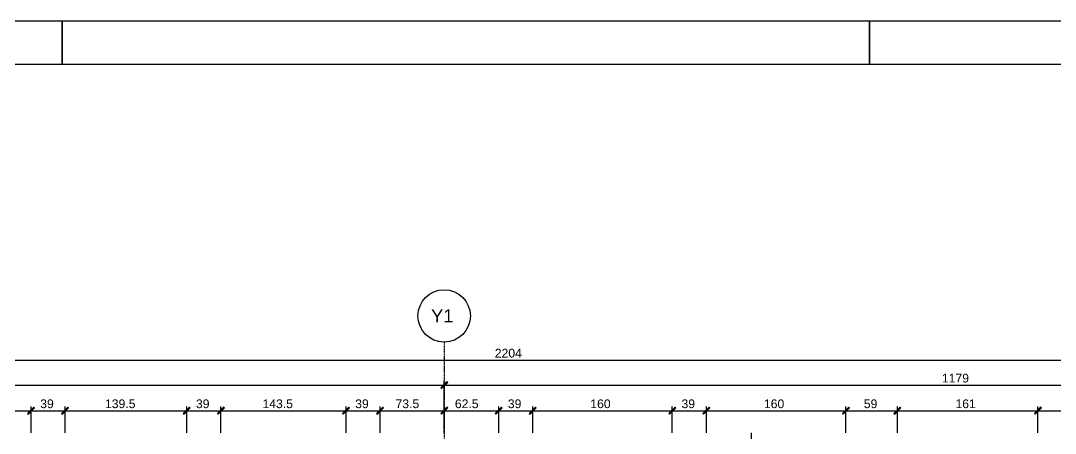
# Model space of a CAD drawing. Extents: x -1789 to 4156, y -3064 to 1391.
# Drawn here: x -516 to 669, y 918 to 1391 of the extents above; entities that cross this region are included whole.
import ezdxf

# ---------------------------------------------------------------- set-up
doc = ezdxf.new("R2010")
doc.units = 0
doc.linetypes.add('ESTILO_TQS_0004', pattern=[1.09, 0.3, -0.15, 0.02, -0.15, 0.02, -0.15, 0.3])
for name, color, linetype in [('1', 1, 'CONTINUOUS'), ('2', 2, 'CONTINUOUS'), ('4', 4, 'CONTINUOUS'), ('7', 7, 'CONTINUOUS')]:
    doc.layers.add(name, color=color, linetype=linetype)
doc.styles.add('TQS_ARIAL', font='arial.ttf')

msp = doc.modelspace()

# ---------------------------------------------------------------- linework, layer by layer
at = {"layer": '1', "linetype": 'Continuous'}
for p, q in [((-1060.9964, 1001.7397), (1153.0036, 1001.7397)), ((-1060.9964, 973.10125), (-25.9964, 973.10125)), ((-35.9964, 973.10125), (1153.0036, 973.10125)), ((-30.9964, 948.6892), (-30.9964, 978.10125)), ((-30.9964, 948.6892), (-30.9964, 978.10125)), ((-504.4964, 918.2804), (-504.4964, 948.6892)), ((-504.4964, 918.2804), (-504.4964, 948.6892)), ((-465.4964, 918.2804), (-465.4964, 948.6892)), ((-465.4964, 918.2804), (-465.4964, 948.6892)), ((-325.9964, 918.2804), (-325.9964, 948.6892)), ((-325.9964, 918.2804), (-325.9964, 948.6892)), ((-286.9964, 918.2804), (-286.9964, 948.6892)), ((-286.9964, 918.2804), (-286.9964, 948.6892)), ((-143.4964, 918.2804), (-143.4964, 948.6892)), ((-143.4964, 918.2804), (-143.4964, 948.6892)), ((-104.4964, 918.2804), (-104.4964, 948.6892)), ((-30.9964, 918.2804), (-30.9964, 948.6892)), ((31.5036, 918.2804), (31.5036, 948.6892)), ((70.5036, 918.2804), (70.5036, 948.6892)), ((70.5036, 918.2804), (70.5036, 948.6892)), ((230.5036, 918.2804), (230.5036, 948.6892)), ((230.5036, 918.2804), (230.5036, 948.6892)), ((269.5036, 918.2804), (269.5036, 948.6892)), ((269.5036, 918.2804), (269.5036, 948.6892)), ((429.5036, 918.2804), (429.5036, 948.6892)), ((429.5036, 918.2804), (429.5036, 948.6892)), ((488.5036, 918.2804), (488.5036, 948.6892)), ((488.5036, 918.2804), (488.5036, 948.6892)), ((649.5036, 918.2804), (649.5036, 948.6892)), ((649.5036, 918.2804), (649.5036, 948.6892)), ((-649.4964, 943.6892), (-499.4964, 943.6892)), ((-509.4964, 943.6892), (-460.4964, 943.6892)), ((-470.4964, 943.6892), (-320.9964, 943.6892)), ((-330.9964, 943.6892), (-281.9964, 943.6892)), ((-291.9964, 943.6892), (-138.4964, 943.6892)), ((-148.4964, 943.6892), (-99.4964, 943.6892)), ((-109.4964, 943.6892), (-25.9964, 943.6892)), ((-35.9964, 943.6892), (36.5036, 943.6892)), ((26.5036, 943.6892), (75.5036, 943.6892)), ((65.5036, 943.6892), (235.5036, 943.6892)), ((225.5036, 943.6892), (274.5036, 943.6892)), ((264.5036, 943.6892), (434.5036, 943.6892)), ((424.5036, 943.6892), (493.5036, 943.6892)), ((483.5036, 943.6892), (654.5036, 943.6892)), ((644.5036, 943.6892), (713.5036, 943.6892)), ((321.42245, 889.2804), (321.42245, 918.2804))]:
    msp.add_line(p, q, dxfattribs=at)
for points in [[(-1788.6791, 1391.0115), (-738.6791, 1391.0115), (-738.6791, 1341.0115), (-738.6791, 1391.0115), (-468.6791, 1391.0115), (-468.6791, 1341.0115), (-468.6791, 1391.0115), (456.3209, 1391.0115), (456.3209, 1341.0115), (456.3209, 1391.0115), (1381.3209, 1391.0115), (1381.3209, 1341.0115), (1381.3209, 1391.0115), (2306.3209, 1391.0115)], [(-34.09055, 969.1232), (-26.94525, 976.2685), (-27.82915, 977.15235), (-34.97445, 970.0071), (-34.09055, 969.1232)], [(-34.09055, 969.1232), (-26.94525, 976.2685), (-27.82915, 977.15235), (-34.97445, 970.0071), (-34.09055, 969.1232)], [(-507.59055, 939.7112), (-500.44525, 946.85645), (-501.32915, 947.74035), (-508.47445, 940.59505), (-507.59055, 939.7112)], [(-507.59055, 939.7112), (-500.44525, 946.85645), (-501.32915, 947.74035), (-508.47445, 940.59505), (-507.59055, 939.7112)], [(-468.59055, 939.7112), (-461.44525, 946.85645), (-462.32915, 947.74035), (-469.47445, 940.59505), (-468.59055, 939.7112)], [(-468.59055, 939.7112), (-461.44525, 946.85645), (-462.32915, 947.74035), (-469.47445, 940.59505), (-468.59055, 939.7112)], [(-329.09055, 939.7112), (-321.94525, 946.85645), (-322.82915, 947.74035), (-329.97445, 940.59505), (-329.09055, 939.7112)], [(-329.09055, 939.7112), (-321.94525, 946.85645), (-322.82915, 947.74035), (-329.97445, 940.59505), (-329.09055, 939.7112)], [(-290.09055, 939.7112), (-282.94525, 946.85645), (-283.82915, 947.74035), (-290.97445, 940.59505), (-290.09055, 939.7112)], [(-290.09055, 939.7112), (-282.94525, 946.85645), (-283.82915, 947.74035), (-290.97445, 940.59505), (-290.09055, 939.7112)], [(-146.59055, 939.7112), (-139.44525, 946.85645), (-140.32915, 947.74035), (-147.47445, 940.59505), (-146.59055, 939.7112)], [(-146.59055, 939.7112), (-139.44525, 946.85645), (-140.32915, 947.74035), (-147.47445, 940.59505), (-146.59055, 939.7112)], [(-107.59055, 939.7112), (-100.44525, 946.85645), (-101.32915, 947.74035), (-108.47445, 940.59505), (-107.59055, 939.7112)], [(-107.59055, 939.7112), (-100.44525, 946.85645), (-101.32915, 947.74035), (-108.47445, 940.59505), (-107.59055, 939.7112)], [(-34.09055, 939.7112), (-26.94525, 946.85645), (-27.82915, 947.74035), (-34.97445, 940.59505), (-34.09055, 939.7112)], [(-34.09055, 939.7112), (-26.94525, 946.85645), (-27.82915, 947.74035), (-34.97445, 940.59505), (-34.09055, 939.7112)], [(28.40945, 939.7112), (35.55475, 946.85645), (34.67085, 947.74035), (27.52555, 940.59505), (28.40945, 939.7112)], [(28.40945, 939.7112), (35.55475, 946.85645), (34.67085, 947.74035), (27.52555, 940.59505), (28.40945, 939.7112)], [(67.40945, 939.7112), (74.55475, 946.85645), (73.67085, 947.74035), (66.52555, 940.59505), (67.40945, 939.7112)], [(67.40945, 939.7112), (74.55475, 946.85645), (73.67085, 947.74035), (66.52555, 940.59505), (67.40945, 939.7112)], [(227.40945, 939.7112), (234.55475, 946.85645), (233.67085, 947.74035), (226.52555, 940.59505), (227.40945, 939.7112)], [(227.40945, 939.7112), (234.55475, 946.85645), (233.67085, 947.74035), (226.52555, 940.59505), (227.40945, 939.7112)], [(266.40945, 939.7112), (273.55475, 946.85645), (272.67085, 947.74035), (265.52555, 940.59505), (266.40945, 939.7112)], [(266.40945, 939.7112), (273.55475, 946.85645), (272.67085, 947.74035), (265.52555, 940.59505), (266.40945, 939.7112)], [(426.40945, 939.7112), (433.55475, 946.85645), (432.67085, 947.74035), (425.52555, 940.59505), (426.40945, 939.7112)], [(426.40945, 939.7112), (433.55475, 946.85645), (432.67085, 947.74035), (425.52555, 940.59505), (426.40945, 939.7112)], [(485.40945, 939.7112), (492.55475, 946.85645), (491.67085, 947.74035), (484.52555, 940.59505), (485.40945, 939.7112)], [(485.40945, 939.7112), (492.55475, 946.85645), (491.67085, 947.74035), (484.52555, 940.59505), (485.40945, 939.7112)], [(646.40945, 939.7112), (653.55475, 946.85645), (652.67085, 947.74035), (645.52555, 940.59505), (646.40945, 939.7112)], [(646.40945, 939.7112), (653.55475, 946.85645), (652.67085, 947.74035), (645.52555, 940.59505), (646.40945, 939.7112)]]:
    msp.add_lwpolyline(points, dxfattribs=at)
msp.add_circle((-30.9964, 1052.4371), 30, dxfattribs=at)
for points in [[(-34.09055, 969.1232), (-27.82915, 977.15235), (-34.97445, 970.0071)], [(-34.09055, 969.1232), (-27.82915, 977.15235), (-34.97445, 970.0071)], [(-34.09055, 969.1232), (-26.94525, 976.2685), (-27.82915, 977.15235)], [(-34.09055, 969.1232), (-26.94525, 976.2685), (-27.82915, 977.15235)], [(-34.09055, 969.1232), (-34.97445, 970.0071), (-34.09055, 969.1232)], [(-34.09055, 969.1232), (-34.97445, 970.0071), (-34.09055, 969.1232)], [(-507.59055, 939.7112), (-501.32915, 947.74035), (-508.47445, 940.59505)], [(-507.59055, 939.7112), (-501.32915, 947.74035), (-508.47445, 940.59505)], [(-507.59055, 939.7112), (-508.47445, 940.59505), (-507.59055, 939.7112)], [(-507.59055, 939.7112), (-508.47445, 940.59505), (-507.59055, 939.7112)], [(-507.59055, 939.7112), (-500.44525, 946.85645), (-501.32915, 947.74035)], [(-507.59055, 939.7112), (-500.44525, 946.85645), (-501.32915, 947.74035)], [(-468.59055, 939.7112), (-462.32915, 947.74035), (-469.47445, 940.59505)], [(-468.59055, 939.7112), (-462.32915, 947.74035), (-469.47445, 940.59505)], [(-468.59055, 939.7112), (-469.47445, 940.59505), (-468.59055, 939.7112)], [(-468.59055, 939.7112), (-469.47445, 940.59505), (-468.59055, 939.7112)], [(-468.59055, 939.7112), (-461.44525, 946.85645), (-462.32915, 947.74035)], [(-468.59055, 939.7112), (-461.44525, 946.85645), (-462.32915, 947.74035)], [(-329.09055, 939.7112), (-322.82915, 947.74035), (-329.97445, 940.59505)], [(-329.09055, 939.7112), (-322.82915, 947.74035), (-329.97445, 940.59505)], [(-329.09055, 939.7112), (-329.97445, 940.59505), (-329.09055, 939.7112)], [(-329.09055, 939.7112), (-329.97445, 940.59505), (-329.09055, 939.7112)], [(-329.09055, 939.7112), (-321.94525, 946.85645), (-322.82915, 947.74035)], [(-329.09055, 939.7112), (-321.94525, 946.85645), (-322.82915, 947.74035)], [(-290.09055, 939.7112), (-283.82915, 947.74035), (-290.97445, 940.59505)], [(-290.09055, 939.7112), (-283.82915, 947.74035), (-290.97445, 940.59505)], [(-290.09055, 939.7112), (-290.97445, 940.59505), (-290.09055, 939.7112)], [(-290.09055, 939.7112), (-290.97445, 940.59505), (-290.09055, 939.7112)], [(-290.09055, 939.7112), (-282.94525, 946.85645), (-283.82915, 947.74035)], [(-290.09055, 939.7112), (-282.94525, 946.85645), (-283.82915, 947.74035)], [(-146.59055, 939.7112), (-140.32915, 947.74035), (-147.47445, 940.59505)], [(-146.59055, 939.7112), (-140.32915, 947.74035), (-147.47445, 940.59505)], [(-146.59055, 939.7112), (-147.47445, 940.59505), (-146.59055, 939.7112)], [(-146.59055, 939.7112), (-147.47445, 940.59505), (-146.59055, 939.7112)], [(-146.59055, 939.7112), (-139.44525, 946.85645), (-140.32915, 947.74035)], [(-146.59055, 939.7112), (-139.44525, 946.85645), (-140.32915, 947.74035)], [(-107.59055, 939.7112), (-101.32915, 947.74035), (-108.47445, 940.59505)], [(-107.59055, 939.7112), (-101.32915, 947.74035), (-108.47445, 940.59505)], [(-107.59055, 939.7112), (-108.47445, 940.59505), (-107.59055, 939.7112)], [(-107.59055, 939.7112), (-108.47445, 940.59505), (-107.59055, 939.7112)], [(-107.59055, 939.7112), (-100.44525, 946.85645), (-101.32915, 947.74035)], [(-107.59055, 939.7112), (-100.44525, 946.85645), (-101.32915, 947.74035)], [(-34.09055, 939.7112), (-27.82915, 947.74035), (-34.97445, 940.59505)], [(-34.09055, 939.7112), (-27.82915, 947.74035), (-34.97445, 940.59505)], [(-34.09055, 939.7112), (-34.97445, 940.59505), (-34.09055, 939.7112)], [(-34.09055, 939.7112), (-34.97445, 940.59505), (-34.09055, 939.7112)], [(-34.09055, 939.7112), (-26.94525, 946.85645), (-27.82915, 947.74035)], [(-34.09055, 939.7112), (-26.94525, 946.85645), (-27.82915, 947.74035)], [(28.40945, 939.7112), (34.67085, 947.74035), (27.52555, 940.59505)], [(28.40945, 939.7112), (34.67085, 947.74035), (27.52555, 940.59505)], [(28.40945, 939.7112), (27.52555, 940.59505), (28.40945, 939.7112)], [(28.40945, 939.7112), (27.52555, 940.59505), (28.40945, 939.7112)], [(28.40945, 939.7112), (35.55475, 946.85645), (34.67085, 947.74035)], [(28.40945, 939.7112), (35.55475, 946.85645), (34.67085, 947.74035)], [(67.40945, 939.7112), (73.67085, 947.74035), (66.52555, 940.59505)], [(67.40945, 939.7112), (73.67085, 947.74035), (66.52555, 940.59505)], [(67.40945, 939.7112), (66.52555, 940.59505), (67.40945, 939.7112)], [(67.40945, 939.7112), (66.52555, 940.59505), (67.40945, 939.7112)], [(67.40945, 939.7112), (74.55475, 946.85645), (73.67085, 947.74035)], [(67.40945, 939.7112), (74.55475, 946.85645), (73.67085, 947.74035)], [(227.40945, 939.7112), (233.67085, 947.74035), (226.52555, 940.59505)], [(227.40945, 939.7112), (233.67085, 947.74035), (226.52555, 940.59505)], [(227.40945, 939.7112), (226.52555, 940.59505), (227.40945, 939.7112)], [(227.40945, 939.7112), (226.52555, 940.59505), (227.40945, 939.7112)], [(227.40945, 939.7112), (234.55475, 946.85645), (233.67085, 947.74035)], [(227.40945, 939.7112), (234.55475, 946.85645), (233.67085, 947.74035)], [(266.40945, 939.7112), (272.67085, 947.74035), (265.52555, 940.59505)], [(266.40945, 939.7112), (272.67085, 947.74035), (265.52555, 940.59505)], [(266.40945, 939.7112), (265.52555, 940.59505), (266.40945, 939.7112)], [(266.40945, 939.7112), (265.52555, 940.59505), (266.40945, 939.7112)], [(266.40945, 939.7112), (273.55475, 946.85645), (272.67085, 947.74035)], [(266.40945, 939.7112), (273.55475, 946.85645), (272.67085, 947.74035)], [(426.40945, 939.7112), (432.67085, 947.74035), (425.52555, 940.59505)], [(426.40945, 939.7112), (432.67085, 947.74035), (425.52555, 940.59505)], [(426.40945, 939.7112), (425.52555, 940.59505), (426.40945, 939.7112)], [(426.40945, 939.7112), (425.52555, 940.59505), (426.40945, 939.7112)], [(426.40945, 939.7112), (433.55475, 946.85645), (432.67085, 947.74035)], [(426.40945, 939.7112), (433.55475, 946.85645), (432.67085, 947.74035)], [(485.40945, 939.7112), (491.67085, 947.74035), (484.52555, 940.59505)], [(485.40945, 939.7112), (491.67085, 947.74035), (484.52555, 940.59505)], [(485.40945, 939.7112), (484.52555, 940.59505), (485.40945, 939.7112)], [(485.40945, 939.7112), (484.52555, 940.59505), (485.40945, 939.7112)], [(485.40945, 939.7112), (492.55475, 946.85645), (491.67085, 947.74035)], [(485.40945, 939.7112), (492.55475, 946.85645), (491.67085, 947.74035)], [(646.40945, 939.7112), (652.67085, 947.74035), (645.52555, 940.59505)], [(646.40945, 939.7112), (652.67085, 947.74035), (645.52555, 940.59505)], [(646.40945, 939.7112), (645.52555, 940.59505), (646.40945, 939.7112)], [(646.40945, 939.7112), (645.52555, 940.59505), (646.40945, 939.7112)], [(646.40945, 939.7112), (653.55475, 946.85645), (652.67085, 947.74035)], [(646.40945, 939.7112), (653.55475, 946.85645), (652.67085, 947.74035)]]:
    msp.add_solid(points, dxfattribs=at)
at = {"layer": '2', "linetype": 'ESTILO_TQS_0004'}
msp.add_line((-30.9964, 1022.4371), (-30.9964, -2240.09335), dxfattribs=at)
at = {"layer": '2', "linetype": 'Continuous'}
for p, q in [((-104.4964, 943.6892), (-104.4964, 943.6892)), ((-30.9964, 943.6892), (-30.9964, 943.6892)), ((-30.9964, 943.6892), (-30.9964, 943.6892)), ((-30.9964, 943.6892), (-30.9964, 943.6892)), ((31.5036, 943.6892), (31.5036, 943.6892))]:
    msp.add_line(p, q, dxfattribs=at)
at = {"layer": '7', "linetype": 'Continuous'}
msp.add_lwpolyline([(-1663.6791, 1341.0115), (4106.3209, 1341.0115), (4106.3209, -3013.9885), (-1663.6791, -3013.9885), (-1663.6791, 1341.0115)], dxfattribs=at)

# ---------------------------------------------------------------- texts
at = {"layer": '2', "linetype": 'Continuous', "style": 'TQS_ARIAL'}
for s, p in [('2204', (27.0036, 1004.7397)), ('1179', (539.5036, 976.10125)), ('39', (-493.9964, 946.6892)), ('139.5', (-419.7464, 946.6892)), ('39', (-315.4964, 946.6892)), ('143.5', (-239.2464, 946.6892)), ('39', (-132.9964, 946.6892)), ('73.5', (-86.7464, 946.6892)), ('62.5', (-18.7464, 946.6892)), ('39', (42.0036, 946.6892)), ('160', (136.5036, 946.6892)), ('39', (241.0036, 946.6892)), ('160', (335.5036, 946.6892)), ('59', (450.0036, 946.6892)), ('161', (555.0036, 946.6892))]:
    msp.add_text(s, height=10, dxfattribs=at).set_placement(p)
at = {"layer": '4', "linetype": 'Continuous', "style": 'TQS_ARIAL'}
msp.add_text('Y1', height=15, dxfattribs=at).set_placement((-45.9964, 1044.9371))

doc.saveas('drawing.dxf')
